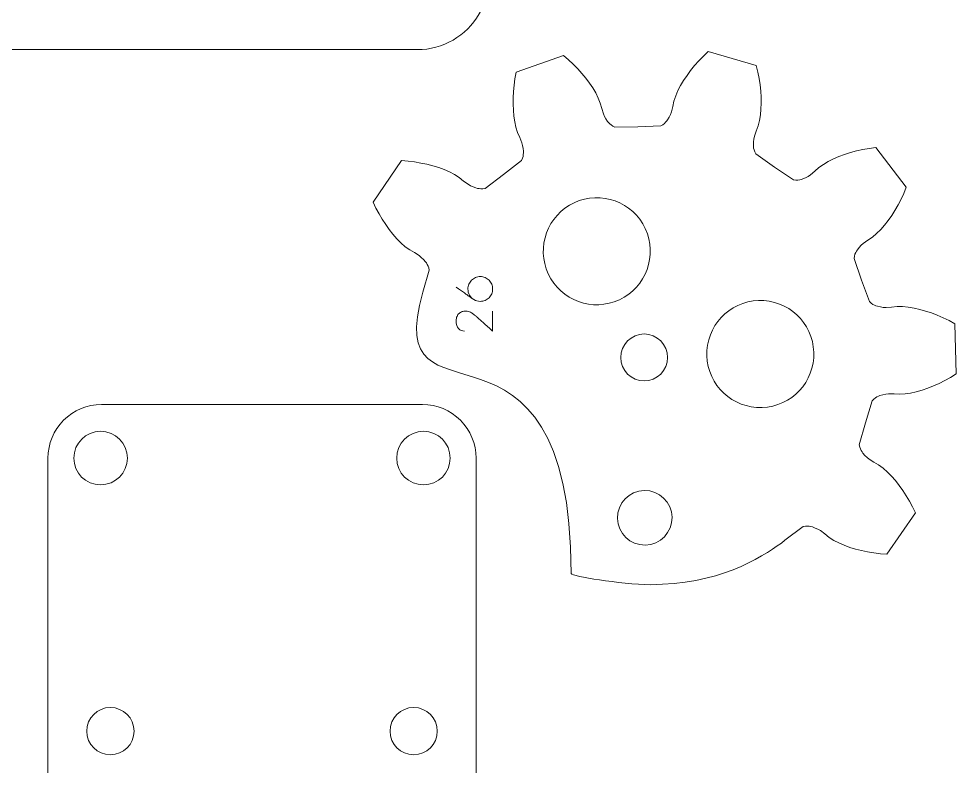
# Model space of a CAD drawing. Header units: millimetres. Extents: x 1 to 3601, y 1 to 1248.
# Drawn here: x 1198.6 to 1251.2, y 1025.7 to 1067.5 of the extents above; entities that cross this region are included whole.
import ezdxf

# ---------------------------------------------------------------- set-up
doc = ezdxf.new("R2010")
doc.units = ezdxf.units.MM
doc.layers.get('0').update_dxf_attribs({"lineweight": 5})
doc.layers.add('MARCATGE', color=1, linetype='Continuous', lineweight=5)
doc.layers.add('TALL 1', color=4, linetype='Continuous', lineweight=5)

msp = doc.modelspace()

# ---------------------------------------------------------------- linework, layer by layer
at = {"lineweight": 9}
for points, knots in [([(1140.971, 1065.812), (1140.971, 1065.812), (1220.971, 1065.812), (1220.971, 1065.812), (1220.971, 1065.812), (1222.4, 1065.812), (1223.72, 1066.575), (1224.435, 1067.812), (1224.435, 1067.812), (1225.15, 1069.05), (1225.15, 1070.575), (1224.435, 1071.812), (1224.435, 1071.812), (1223.72, 1073.05), (1222.4, 1073.812), (1220.971, 1073.812), (1220.971, 1073.812), (1220.971, 1073.812), (1140.971, 1073.812), (1140.971, 1073.812), (1140.971, 1073.812), (1138.762, 1073.812), (1136.971, 1072.021), (1136.971, 1069.812), (1136.971, 1069.812), (1136.971, 1067.603), (1138.762, 1065.812), (1140.971, 1065.812)], [0, 0, 0, 0, 0.125, 0.125, 0.125, 0.125, 0.25, 0.25, 0.25, 0.25, 0.375, 0.375, 0.375, 0.375, 0.5, 0.5, 0.5, 0.5, 0.625, 0.625, 0.625, 0.625, 0.75, 0.75, 0.75, 0.75, 1, 1, 1, 1]), ([(1233.33, 1061.488), (1233.33, 1061.488), (1232.047, 1061.466), (1232.047, 1061.466), (1232.047, 1061.466), (1232.047, 1061.466), (1231.926, 1061.527), (1231.926, 1061.527), (1231.926, 1061.527), (1231.926, 1061.527), (1231.835, 1061.591), (1231.835, 1061.591), (1231.835, 1061.591), (1231.835, 1061.591), (1231.76, 1061.658), (1231.76, 1061.658), (1231.76, 1061.658), (1231.76, 1061.658), (1231.695, 1061.725), (1231.695, 1061.725), (1231.695, 1061.725), (1231.695, 1061.725), (1231.639, 1061.794), (1231.639, 1061.794), (1231.639, 1061.794), (1231.639, 1061.794), (1231.544, 1061.934), (1231.544, 1061.934), (1231.544, 1061.934), (1231.544, 1061.934), (1231.466, 1062.076), (1231.466, 1062.076), (1231.466, 1062.076), (1231.466, 1062.076), (1231.402, 1062.221), (1231.402, 1062.221), (1231.402, 1062.221), (1231.402, 1062.221), (1231.305, 1062.515), (1231.305, 1062.515), (1231.305, 1062.515), (1231.305, 1062.515), (1231.229, 1062.812), (1231.229, 1062.812), (1231.229, 1062.812), (1231.229, 1062.812), (1231.114, 1063.103), (1231.114, 1063.103), (1231.114, 1063.103), (1231.114, 1063.103), (1230.972, 1063.388), (1230.972, 1063.388), (1230.972, 1063.388), (1230.972, 1063.388), (1230.806, 1063.668), (1230.806, 1063.668), (1230.806, 1063.668), (1230.806, 1063.668), (1230.621, 1063.944), (1230.621, 1063.944), (1230.621, 1063.944), (1230.621, 1063.944), (1230.417, 1064.214), (1230.417, 1064.214), (1230.417, 1064.214), (1230.417, 1064.214), (1230.197, 1064.48), (1230.197, 1064.48), (1230.197, 1064.48), (1230.197, 1064.48), (1229.96, 1064.741), (1229.96, 1064.741), (1229.96, 1064.741), (1229.96, 1064.741), (1229.708, 1064.995), (1229.708, 1064.995), (1229.708, 1064.995), (1229.708, 1064.995), (1229.442, 1065.244), (1229.442, 1065.244), (1229.442, 1065.244), (1229.442, 1065.244), (1229.161, 1065.487), (1229.161, 1065.487), (1229.161, 1065.487), (1229.161, 1065.487), (1226.508, 1064.543), (1226.508, 1064.543), (1226.508, 1064.543), (1226.508, 1064.543), (1226.444, 1064.178), (1226.444, 1064.178), (1226.444, 1064.178), (1226.444, 1064.178), (1226.394, 1063.816), (1226.394, 1063.816), (1226.394, 1063.816), (1226.394, 1063.816), (1226.36, 1063.46), (1226.36, 1063.46), (1226.36, 1063.46), (1226.36, 1063.46), (1226.341, 1063.108), (1226.341, 1063.108), (1226.341, 1063.108), (1226.341, 1063.108), (1226.338, 1062.763), (1226.338, 1062.763), (1226.338, 1062.763), (1226.338, 1062.763), (1226.352, 1062.425), (1226.352, 1062.425), (1226.352, 1062.425), (1226.352, 1062.425), (1226.382, 1062.094), (1226.382, 1062.094), (1226.382, 1062.094), (1226.382, 1062.094), (1226.431, 1061.772), (1226.431, 1061.772), (1226.431, 1061.772), (1226.431, 1061.772), (1226.5, 1061.461), (1226.5, 1061.461), (1226.5, 1061.461), (1226.5, 1061.461), (1226.594, 1061.163), (1226.594, 1061.163), (1226.594, 1061.163), (1226.594, 1061.163), (1226.723, 1060.884), (1226.723, 1060.884), (1226.723, 1060.884), (1226.723, 1060.884), (1226.834, 1060.595), (1226.834, 1060.595), (1226.834, 1060.595), (1226.834, 1060.595), (1226.875, 1060.443), (1226.875, 1060.443), (1226.875, 1060.443), (1226.875, 1060.443), (1226.905, 1060.283), (1226.905, 1060.283), (1226.905, 1060.283), (1226.905, 1060.283), (1226.92, 1060.115), (1226.92, 1060.115), (1226.92, 1060.115), (1226.92, 1060.115), (1226.919, 1060.026), (1226.919, 1060.026), (1226.919, 1060.026), (1226.919, 1060.026), (1226.912, 1059.933), (1226.912, 1059.933), (1226.912, 1059.933), (1226.912, 1059.933), (1226.896, 1059.834), (1226.896, 1059.834), (1226.896, 1059.834), (1226.896, 1059.834), (1226.866, 1059.726), (1226.866, 1059.726), (1226.866, 1059.726), (1226.866, 1059.726), (1226.811, 1059.602), (1226.811, 1059.602), (1226.811, 1059.602), (1226.811, 1059.602), (1225.802, 1058.809), (1225.802, 1058.809), (1225.802, 1058.809), (1225.802, 1058.809), (1224.777, 1058.037), (1224.777, 1058.037), (1224.777, 1058.037), (1224.777, 1058.037), (1224.643, 1058.015), (1224.643, 1058.015), (1224.643, 1058.015), (1224.643, 1058.015), (1224.531, 1058.014), (1224.531, 1058.014), (1224.531, 1058.014), (1224.531, 1058.014), (1224.432, 1058.024), (1224.432, 1058.024), (1224.432, 1058.024), (1224.432, 1058.024), (1224.34, 1058.04), (1224.34, 1058.04), (1224.34, 1058.04), (1224.34, 1058.04), (1224.254, 1058.063), (1224.254, 1058.063), (1224.254, 1058.063), (1224.254, 1058.063), (1224.095, 1058.12), (1224.095, 1058.12), (1224.095, 1058.12), (1224.095, 1058.12), (1223.948, 1058.19), (1223.948, 1058.19), (1223.948, 1058.19), (1223.948, 1058.19), (1223.811, 1058.269), (1223.811, 1058.269), (1223.811, 1058.269), (1223.811, 1058.269), (1223.56, 1058.45), (1223.56, 1058.45), (1223.56, 1058.45), (1223.56, 1058.45), (1223.324, 1058.646), (1223.324, 1058.646), (1223.324, 1058.646), (1223.324, 1058.646), (1223.06, 1058.813), (1223.06, 1058.813), (1223.06, 1058.813), (1223.06, 1058.813), (1222.777, 1058.96), (1222.777, 1058.96), (1222.777, 1058.96), (1222.777, 1058.96), (1222.478, 1059.089), (1222.478, 1059.089), (1222.478, 1059.089), (1222.478, 1059.089), (1222.166, 1059.203), (1222.166, 1059.203), (1222.166, 1059.203), (1222.166, 1059.203), (1221.843, 1059.303), (1221.843, 1059.303), (1221.843, 1059.303), (1221.843, 1059.303), (1221.508, 1059.388), (1221.508, 1059.388), (1221.508, 1059.388), (1221.508, 1059.388), (1221.164, 1059.46), (1221.164, 1059.46), (1221.164, 1059.46), (1221.164, 1059.46), (1220.81, 1059.518), (1220.81, 1059.518), (1220.81, 1059.518), (1220.81, 1059.518), (1220.448, 1059.563), (1220.448, 1059.563), (1220.448, 1059.563), (1220.448, 1059.563), (1220.078, 1059.594), (1220.078, 1059.594), (1220.078, 1059.594), (1220.078, 1059.594), (1218.487, 1057.271), (1218.487, 1057.271), (1218.487, 1057.271), (1218.487, 1057.271), (1218.65, 1056.937), (1218.65, 1056.937), (1218.65, 1056.937), (1218.65, 1056.937), (1218.822, 1056.616), (1218.822, 1056.616), (1218.822, 1056.616), (1218.822, 1056.616), (1219.004, 1056.307), (1219.004, 1056.307), (1219.004, 1056.307), (1219.004, 1056.307), (1219.195, 1056.012), (1219.195, 1056.012), (1219.195, 1056.012), (1219.195, 1056.012), (1219.396, 1055.731), (1219.396, 1055.731), (1219.396, 1055.731), (1219.396, 1055.731), (1219.605, 1055.465), (1219.605, 1055.465), (1219.605, 1055.465), (1219.605, 1055.465), (1219.824, 1055.215), (1219.824, 1055.215), (1219.824, 1055.215), (1219.824, 1055.215), (1220.053, 1054.984), (1220.053, 1054.984), (1220.053, 1054.984), (1220.053, 1054.984), (1220.292, 1054.772), (1220.292, 1054.772), (1220.292, 1054.772), (1220.292, 1054.772), (1220.544, 1054.587), (1220.544, 1054.587), (1220.544, 1054.587), (1220.544, 1054.587), (1220.811, 1054.437), (1220.811, 1054.437), (1220.811, 1054.437), (1220.811, 1054.437), (1221.071, 1054.269), (1221.071, 1054.269), (1221.071, 1054.269), (1221.071, 1054.269), (1221.194, 1054.17), (1221.194, 1054.17), (1221.194, 1054.17), (1221.194, 1054.17), (1221.312, 1054.058), (1221.312, 1054.058), (1221.312, 1054.058), (1221.312, 1054.058), (1221.423, 1053.93), (1221.423, 1053.93), (1221.423, 1053.93), (1221.423, 1053.93), (1221.475, 1053.858), (1221.475, 1053.858), (1221.475, 1053.858), (1221.475, 1053.858), (1221.524, 1053.779), (1221.524, 1053.779), (1221.524, 1053.779), (1221.524, 1053.779), (1221.569, 1053.689), (1221.569, 1053.689), (1221.569, 1053.689), (1221.569, 1053.689), (1221.608, 1053.585), (1221.608, 1053.585), (1221.608, 1053.585), (1221.608, 1053.585), (1221.636, 1053.452), (1221.636, 1053.452), (1221.636, 1053.452), (1221.636, 1053.452), (1221.286, 1052.217), (1221.286, 1052.217), (1221.286, 1052.217), (1218.856, 1043.809), (1229.536, 1052.866), (1229.602, 1036.464), (1229.602, 1036.464), (1229.621, 1036.286), (1232.316, 1035.887), (1234.047, 1035.819), (1234.047, 1035.819), (1234.047, 1035.819), (1234.718, 1035.855), (1234.718, 1035.855), (1234.718, 1035.855), (1238.268, 1035.998), (1240.61, 1037.562), (1241.574, 1038.318), (1241.574, 1038.318), (1241.574, 1038.318), (1242.599, 1039.091), (1242.599, 1039.091), (1242.599, 1039.091), (1242.599, 1039.091), (1242.733, 1039.112), (1242.733, 1039.112), (1242.733, 1039.112), (1242.733, 1039.112), (1242.845, 1039.114), (1242.845, 1039.114), (1242.845, 1039.114), (1242.845, 1039.114), (1242.945, 1039.104), (1242.945, 1039.104), (1242.945, 1039.104), (1242.945, 1039.104), (1243.036, 1039.087), (1243.036, 1039.087), (1243.036, 1039.087), (1243.036, 1039.087), (1243.123, 1039.065), (1243.123, 1039.065), (1243.123, 1039.065), (1243.123, 1039.065), (1243.282, 1039.007), (1243.282, 1039.007), (1243.282, 1039.007), (1243.282, 1039.007), (1243.428, 1038.938), (1243.428, 1038.938), (1243.428, 1038.938), (1243.428, 1038.938), (1243.565, 1038.859), (1243.565, 1038.859), (1243.565, 1038.859), (1243.565, 1038.859), (1243.816, 1038.678), (1243.816, 1038.678), (1243.816, 1038.678), (1243.816, 1038.678), (1244.053, 1038.482), (1244.053, 1038.482), (1244.053, 1038.482), (1244.053, 1038.482), (1244.316, 1038.314), (1244.316, 1038.314), (1244.316, 1038.314), (1244.316, 1038.314), (1244.599, 1038.168), (1244.599, 1038.168), (1244.599, 1038.168), (1244.599, 1038.168), (1244.898, 1038.038), (1244.898, 1038.038), (1244.898, 1038.038), (1244.898, 1038.038), (1245.21, 1037.924), (1245.21, 1037.924), (1245.21, 1037.924), (1245.21, 1037.924), (1245.534, 1037.825), (1245.534, 1037.825), (1245.534, 1037.825), (1245.534, 1037.825), (1245.868, 1037.74), (1245.868, 1037.74), (1245.868, 1037.74), (1245.868, 1037.74), (1246.213, 1037.668), (1246.213, 1037.668), (1246.213, 1037.668), (1246.213, 1037.668), (1246.566, 1037.61), (1246.566, 1037.61), (1246.566, 1037.61), (1246.566, 1037.61), (1246.928, 1037.565), (1246.928, 1037.565), (1246.928, 1037.565), (1246.928, 1037.565), (1247.298, 1037.534), (1247.298, 1037.534), (1247.298, 1037.534), (1247.298, 1037.534), (1248.89, 1039.856), (1248.89, 1039.856), (1248.89, 1039.856), (1248.89, 1039.856), (1248.727, 1040.19), (1248.727, 1040.19), (1248.727, 1040.19), (1248.727, 1040.19), (1248.554, 1040.512), (1248.554, 1040.512), (1248.554, 1040.512), (1248.554, 1040.512), (1248.372, 1040.82), (1248.372, 1040.82), (1248.372, 1040.82), (1248.372, 1040.82), (1248.181, 1041.116), (1248.181, 1041.116), (1248.181, 1041.116), (1248.181, 1041.116), (1247.981, 1041.397), (1247.981, 1041.397), (1247.981, 1041.397), (1247.981, 1041.397), (1247.771, 1041.663), (1247.771, 1041.663), (1247.771, 1041.663), (1247.771, 1041.663), (1247.552, 1041.912), (1247.552, 1041.912), (1247.552, 1041.912), (1247.552, 1041.912), (1247.323, 1042.144), (1247.323, 1042.144), (1247.323, 1042.144), (1247.323, 1042.144), (1247.084, 1042.355), (1247.084, 1042.355), (1247.084, 1042.355), (1247.084, 1042.355), (1246.833, 1042.54), (1246.833, 1042.54), (1246.833, 1042.54), (1246.833, 1042.54), (1246.565, 1042.69), (1246.565, 1042.69), (1246.565, 1042.69), (1246.565, 1042.69), (1246.306, 1042.859), (1246.306, 1042.859), (1246.306, 1042.859), (1246.306, 1042.859), (1246.182, 1042.958), (1246.182, 1042.958), (1246.182, 1042.958), (1246.182, 1042.958), (1246.065, 1043.07), (1246.065, 1043.07), (1246.065, 1043.07), (1246.065, 1043.07), (1245.954, 1043.197), (1245.954, 1043.197), (1245.954, 1043.197), (1245.954, 1043.197), (1245.902, 1043.269), (1245.902, 1043.269), (1245.902, 1043.269), (1245.902, 1043.269), (1245.853, 1043.349), (1245.853, 1043.349), (1245.853, 1043.349), (1245.853, 1043.349), (1245.808, 1043.438), (1245.808, 1043.438), (1245.808, 1043.438), (1245.808, 1043.438), (1245.769, 1043.543), (1245.769, 1043.543), (1245.769, 1043.543), (1245.769, 1043.543), (1245.74, 1043.676), (1245.74, 1043.676), (1245.74, 1043.676), (1245.74, 1043.676), (1246.09, 1044.91), (1246.09, 1044.91), (1246.09, 1044.91), (1246.09, 1044.91), (1246.466, 1046.138), (1246.466, 1046.138), (1246.466, 1046.138), (1246.466, 1046.138), (1246.561, 1046.234), (1246.561, 1046.234), (1246.561, 1046.234), (1246.561, 1046.234), (1246.651, 1046.301), (1246.651, 1046.301), (1246.651, 1046.301), (1246.651, 1046.301), (1246.737, 1046.352), (1246.737, 1046.352), (1246.737, 1046.352), (1246.737, 1046.352), (1246.821, 1046.392), (1246.821, 1046.392), (1246.821, 1046.392), (1246.821, 1046.392), (1246.904, 1046.424), (1246.904, 1046.424), (1246.904, 1046.424), (1246.904, 1046.424), (1247.067, 1046.471), (1247.067, 1046.471), (1247.067, 1046.471), (1247.067, 1046.471), (1247.226, 1046.501), (1247.226, 1046.501), (1247.226, 1046.501), (1247.226, 1046.501), (1247.383, 1046.518), (1247.383, 1046.518), (1247.383, 1046.518), (1247.383, 1046.518), (1247.693, 1046.519), (1247.693, 1046.519), (1247.693, 1046.519), (1247.693, 1046.519), (1247.999, 1046.5), (1247.999, 1046.5), (1247.999, 1046.5), (1247.999, 1046.5), (1248.311, 1046.519), (1248.311, 1046.519), (1248.311, 1046.519), (1248.311, 1046.519), (1248.626, 1046.567), (1248.626, 1046.567), (1248.626, 1046.567), (1248.626, 1046.567), (1248.944, 1046.638), (1248.944, 1046.638), (1248.944, 1046.638), (1248.944, 1046.638), (1249.263, 1046.729), (1249.263, 1046.729), (1249.263, 1046.729), (1249.263, 1046.729), (1249.584, 1046.839), (1249.584, 1046.839), (1249.584, 1046.839), (1249.584, 1046.839), (1249.904, 1046.966), (1249.904, 1046.966), (1249.904, 1046.966), (1249.904, 1046.966), (1250.225, 1047.11), (1250.225, 1047.11), (1250.225, 1047.11), (1250.225, 1047.11), (1250.545, 1047.271), (1250.545, 1047.271), (1250.545, 1047.271), (1250.545, 1047.271), (1250.865, 1047.448), (1250.865, 1047.448), (1250.865, 1047.448), (1250.865, 1047.448), (1251.183, 1047.64), (1251.183, 1047.64), (1251.183, 1047.64), (1251.183, 1047.64), (1251.105, 1050.455), (1251.105, 1050.455), (1251.105, 1050.455), (1251.105, 1050.455), (1250.777, 1050.629), (1250.777, 1050.629), (1250.777, 1050.629), (1250.777, 1050.629), (1250.448, 1050.787), (1250.448, 1050.787), (1250.448, 1050.787), (1250.448, 1050.787), (1250.119, 1050.93), (1250.119, 1050.93), (1250.119, 1050.93), (1250.119, 1050.93), (1249.791, 1051.057), (1249.791, 1051.057), (1249.791, 1051.057), (1249.791, 1051.057), (1249.464, 1051.166), (1249.464, 1051.166), (1249.464, 1051.166), (1249.464, 1051.166), (1249.138, 1051.258), (1249.138, 1051.258), (1249.138, 1051.258), (1249.138, 1051.258), (1248.814, 1051.331), (1248.814, 1051.331), (1248.814, 1051.331), (1248.814, 1051.331), (1248.493, 1051.385), (1248.493, 1051.385), (1248.493, 1051.385), (1248.493, 1051.385), (1248.175, 1051.415), (1248.175, 1051.415), (1248.175, 1051.415), (1248.175, 1051.415), (1247.863, 1051.417), (1247.863, 1051.417), (1247.863, 1051.417), (1247.863, 1051.417), (1247.558, 1051.381), (1247.558, 1051.381), (1247.558, 1051.381), (1247.558, 1051.381), (1247.249, 1051.365), (1247.249, 1051.365), (1247.249, 1051.365), (1247.249, 1051.365), (1247.091, 1051.373), (1247.091, 1051.373), (1247.091, 1051.373), (1247.091, 1051.373), (1246.93, 1051.394), (1246.93, 1051.394), (1246.93, 1051.394), (1246.93, 1051.394), (1246.765, 1051.432), (1246.765, 1051.432), (1246.765, 1051.432), (1246.765, 1051.432), (1246.681, 1051.459), (1246.681, 1051.459), (1246.681, 1051.459), (1246.681, 1051.459), (1246.595, 1051.495), (1246.595, 1051.495), (1246.595, 1051.495), (1246.595, 1051.495), (1246.506, 1051.541), (1246.506, 1051.541), (1246.506, 1051.541), (1246.506, 1051.541), (1246.413, 1051.603), (1246.413, 1051.603), (1246.413, 1051.603), (1246.413, 1051.603), (1246.312, 1051.693), (1246.312, 1051.693), (1246.312, 1051.693), (1246.312, 1051.693), (1245.869, 1052.898), (1245.869, 1052.898), (1245.869, 1052.898), (1245.869, 1052.898), (1245.451, 1054.111), (1245.451, 1054.111), (1245.451, 1054.111), (1245.451, 1054.111), (1245.472, 1054.245), (1245.472, 1054.245), (1245.472, 1054.245), (1245.472, 1054.245), (1245.505, 1054.352), (1245.505, 1054.352), (1245.505, 1054.352), (1245.505, 1054.352), (1245.545, 1054.444), (1245.545, 1054.444), (1245.545, 1054.444), (1245.545, 1054.444), (1245.59, 1054.526), (1245.59, 1054.526), (1245.59, 1054.526), (1245.59, 1054.526), (1245.638, 1054.601), (1245.638, 1054.601), (1245.638, 1054.601), (1245.638, 1054.601), (1245.741, 1054.735), (1245.741, 1054.735), (1245.741, 1054.735), (1245.741, 1054.735), (1245.853, 1054.852), (1245.853, 1054.852), (1245.853, 1054.852), (1245.853, 1054.852), (1245.971, 1054.958), (1245.971, 1054.958), (1245.971, 1054.958), (1245.971, 1054.958), (1246.22, 1055.141), (1246.22, 1055.141), (1246.22, 1055.141), (1246.22, 1055.141), (1246.479, 1055.305), (1246.479, 1055.305), (1246.479, 1055.305), (1246.479, 1055.305), (1246.72, 1055.504), (1246.72, 1055.504), (1246.72, 1055.504), (1246.72, 1055.504), (1246.947, 1055.728), (1246.947, 1055.728), (1246.947, 1055.728), (1246.947, 1055.728), (1247.163, 1055.973), (1247.163, 1055.973), (1247.163, 1055.973), (1247.163, 1055.973), (1247.367, 1056.234), (1247.367, 1056.234), (1247.367, 1056.234), (1247.367, 1056.234), (1247.562, 1056.511), (1247.562, 1056.511), (1247.562, 1056.511), (1247.562, 1056.511), (1247.747, 1056.803), (1247.747, 1056.803), (1247.747, 1056.803), (1247.747, 1056.803), (1247.921, 1057.108), (1247.921, 1057.108), (1247.921, 1057.108), (1247.921, 1057.108), (1248.086, 1057.426), (1248.086, 1057.426), (1248.086, 1057.426), (1248.086, 1057.426), (1248.24, 1057.757), (1248.24, 1057.757), (1248.24, 1057.757), (1248.24, 1057.757), (1248.384, 1058.099), (1248.384, 1058.099), (1248.384, 1058.099), (1248.384, 1058.099), (1246.667, 1060.33), (1246.667, 1060.33), (1246.667, 1060.33), (1246.667, 1060.33), (1246.299, 1060.279), (1246.299, 1060.279), (1246.299, 1060.279), (1246.299, 1060.279), (1245.94, 1060.214), (1245.94, 1060.214), (1245.94, 1060.214), (1245.94, 1060.214), (1245.59, 1060.136), (1245.59, 1060.136), (1245.59, 1060.136), (1245.59, 1060.136), (1245.25, 1060.046), (1245.25, 1060.046), (1245.25, 1060.046), (1245.25, 1060.046), (1244.921, 1059.942), (1244.921, 1059.942), (1244.921, 1059.942), (1244.921, 1059.942), (1244.603, 1059.825), (1244.603, 1059.825), (1244.603, 1059.825), (1244.603, 1059.825), (1244.298, 1059.694), (1244.298, 1059.694), (1244.298, 1059.694), (1244.298, 1059.694), (1244.007, 1059.548), (1244.007, 1059.548), (1244.007, 1059.548), (1244.007, 1059.548), (1243.733, 1059.386), (1243.733, 1059.386), (1243.733, 1059.386), (1243.733, 1059.386), (1243.479, 1059.204), (1243.479, 1059.204), (1243.479, 1059.204), (1243.479, 1059.204), (1243.253, 1058.995), (1243.253, 1058.995), (1243.253, 1058.995), (1243.253, 1058.995), (1243.013, 1058.801), (1243.013, 1058.801), (1243.013, 1058.801), (1243.013, 1058.801), (1242.881, 1058.714), (1242.881, 1058.714), (1242.881, 1058.714), (1242.881, 1058.714), (1242.738, 1058.637), (1242.738, 1058.637), (1242.738, 1058.637), (1242.738, 1058.637), (1242.582, 1058.571), (1242.582, 1058.571), (1242.582, 1058.571), (1242.582, 1058.571), (1242.498, 1058.543), (1242.498, 1058.543), (1242.498, 1058.543), (1242.498, 1058.543), (1242.407, 1058.521), (1242.407, 1058.521), (1242.407, 1058.521), (1242.407, 1058.521), (1242.308, 1058.506), (1242.308, 1058.506), (1242.308, 1058.506), (1242.308, 1058.506), (1242.196, 1058.501), (1242.196, 1058.501), (1242.196, 1058.501), (1242.196, 1058.501), (1242.061, 1058.516), (1242.061, 1058.516), (1242.061, 1058.516), (1242.061, 1058.516), (1240.995, 1059.23), (1240.995, 1059.23), (1240.995, 1059.23), (1240.995, 1059.23), (1239.944, 1059.966), (1239.944, 1059.966), (1239.944, 1059.966), (1239.944, 1059.966), (1239.882, 1060.087), (1239.882, 1060.087), (1239.882, 1060.087), (1239.882, 1060.087), (1239.846, 1060.193), (1239.846, 1060.193), (1239.846, 1060.193), (1239.846, 1060.193), (1239.825, 1060.291), (1239.825, 1060.291), (1239.825, 1060.291), (1239.825, 1060.291), (1239.812, 1060.383), (1239.812, 1060.383), (1239.812, 1060.383), (1239.812, 1060.383), (1239.807, 1060.472), (1239.807, 1060.472), (1239.807, 1060.472), (1239.807, 1060.472), (1239.812, 1060.641), (1239.812, 1060.641), (1239.812, 1060.641), (1239.812, 1060.641), (1239.833, 1060.802), (1239.833, 1060.802), (1239.833, 1060.802), (1239.833, 1060.802), (1239.866, 1060.956), (1239.866, 1060.956), (1239.866, 1060.956), (1239.866, 1060.956), (1239.961, 1061.251), (1239.961, 1061.251), (1239.961, 1061.251), (1239.961, 1061.251), (1240.074, 1061.536), (1240.074, 1061.536), (1240.074, 1061.536), (1240.074, 1061.536), (1240.152, 1061.839), (1240.152, 1061.839), (1240.152, 1061.839), (1240.152, 1061.839), (1240.204, 1062.154), (1240.204, 1062.154), (1240.204, 1062.154), (1240.204, 1062.154), (1240.234, 1062.478), (1240.234, 1062.478), (1240.234, 1062.478), (1240.234, 1062.478), (1240.246, 1062.809), (1240.246, 1062.809), (1240.246, 1062.809), (1240.246, 1062.809), (1240.241, 1063.148), (1240.241, 1063.148), (1240.241, 1063.148), (1240.241, 1063.148), (1240.219, 1063.493), (1240.219, 1063.493), (1240.219, 1063.493), (1240.219, 1063.493), (1240.181, 1063.842), (1240.181, 1063.842), (1240.181, 1063.842), (1240.181, 1063.842), (1240.127, 1064.197), (1240.127, 1064.197), (1240.127, 1064.197), (1240.127, 1064.197), (1240.057, 1064.555), (1240.057, 1064.555), (1240.057, 1064.555), (1240.057, 1064.555), (1239.973, 1064.916), (1239.973, 1064.916), (1239.973, 1064.916), (1239.973, 1064.916), (1237.272, 1065.712), (1237.272, 1065.712), (1237.272, 1065.712), (1237.272, 1065.712), (1237.005, 1065.454), (1237.005, 1065.454), (1237.005, 1065.454), (1237.005, 1065.454), (1236.752, 1065.19), (1236.752, 1065.19), (1236.752, 1065.19), (1236.752, 1065.19), (1236.515, 1064.922), (1236.515, 1064.922), (1236.515, 1064.922), (1236.515, 1064.922), (1236.293, 1064.649), (1236.293, 1064.649), (1236.293, 1064.649), (1236.293, 1064.649), (1236.088, 1064.371), (1236.088, 1064.371), (1236.088, 1064.371), (1236.088, 1064.371), (1235.9, 1064.09), (1235.9, 1064.09), (1235.9, 1064.09), (1235.9, 1064.09), (1235.73, 1063.804), (1235.73, 1063.804), (1235.73, 1063.804), (1235.73, 1063.804), (1235.58, 1063.516), (1235.58, 1063.516), (1235.58, 1063.516), (1235.58, 1063.516), (1235.453, 1063.223), (1235.453, 1063.223), (1235.453, 1063.223), (1235.453, 1063.223), (1235.355, 1062.926), (1235.355, 1062.926), (1235.355, 1062.926), (1235.355, 1062.926), (1235.295, 1062.625), (1235.295, 1062.625), (1235.295, 1062.625), (1235.295, 1062.625), (1235.215, 1062.327), (1235.215, 1062.327), (1235.215, 1062.327), (1235.215, 1062.327), (1235.159, 1062.179), (1235.159, 1062.179), (1235.159, 1062.179), (1235.159, 1062.179), (1235.089, 1062.032), (1235.089, 1062.032), (1235.089, 1062.032), (1235.089, 1062.032), (1235.002, 1061.887), (1235.002, 1061.887), (1235.002, 1061.887), (1235.002, 1061.887), (1234.949, 1061.815), (1234.949, 1061.815), (1234.949, 1061.815), (1234.949, 1061.815), (1234.889, 1061.744), (1234.889, 1061.744), (1234.889, 1061.744), (1234.889, 1061.744), (1234.818, 1061.674), (1234.818, 1061.674), (1234.818, 1061.674), (1234.818, 1061.674), (1234.73, 1061.604), (1234.73, 1061.604), (1234.73, 1061.604), (1234.73, 1061.604), (1234.613, 1061.537), (1234.613, 1061.537), (1234.613, 1061.537), (1234.613, 1061.537), (1233.33, 1061.488), (1233.33, 1061.488)], [0, 0, 0, 0, 0.003802, 0.003802, 0.003802, 0.003802, 0.007605, 0.007605, 0.007605, 0.007605, 0.011407, 0.011407, 0.011407, 0.011407, 0.015209, 0.015209, 0.015209, 0.015209, 0.019011, 0.019011, 0.019011, 0.019011, 0.022814, 0.022814, 0.022814, 0.022814, 0.026616, 0.026616, 0.026616, 0.026616, 0.030418, 0.030418, 0.030418, 0.030418, 0.034221, 0.034221, 0.034221, 0.034221, 0.038023, 0.038023, 0.038023, 0.038023, 0.041825, 0.041825, 0.041825, 0.041825, 0.045627, 0.045627, 0.045627, 0.045627, 0.04943, 0.04943, 0.04943, 0.04943, 0.053232, 0.053232, 0.053232, 0.053232, 0.057034, 0.057034, 0.057034, 0.057034, 0.060837, 0.060837, 0.060837, 0.060837, 0.064639, 0.064639, 0.064639, 0.064639, 0.068441, 0.068441, 0.068441, 0.068441, 0.072243, 0.072243, 0.072243, 0.072243, 0.076046, 0.076046, 0.076046, 0.076046, 0.079848, 0.079848, 0.079848, 0.079848, 0.08365, 0.08365, 0.08365, 0.08365, 0.087452, 0.087452, 0.087452, 0.087452, 0.091255, 0.091255, 0.091255, 0.091255, 0.095057, 0.095057, 0.095057, 0.095057, 0.098859, 0.098859, 0.098859, 0.098859, 0.102662, 0.102662, 0.102662, 0.102662, 0.106464, 0.106464, 0.106464, 0.106464, 0.110266, 0.110266, 0.110266, 0.110266, 0.114068, 0.114068, 0.114068, 0.114068, 0.117871, 0.117871, 0.117871, 0.117871, 0.121673, 0.121673, 0.121673, 0.121673, 0.125475, 0.125475, 0.125475, 0.125475, 0.129278, 0.129278, 0.129278, 0.129278, 0.13308, 0.13308, 0.13308, 0.13308, 0.136882, 0.136882, 0.136882, 0.136882, 0.140684, 0.140684, 0.140684, 0.140684, 0.144487, 0.144487, 0.144487, 0.144487, 0.148289, 0.148289, 0.148289, 0.148289, 0.152091, 0.152091, 0.152091, 0.152091, 0.155894, 0.155894, 0.155894, 0.155894, 0.159696, 0.159696, 0.159696, 0.159696, 0.163498, 0.163498, 0.163498, 0.163498, 0.1673, 0.1673, 0.1673, 0.1673, 0.171103, 0.171103, 0.171103, 0.171103, 0.174905, 0.174905, 0.174905, 0.174905, 0.178707, 0.178707, 0.178707, 0.178707, 0.18251, 0.18251, 0.18251, 0.18251, 0.186312, 0.186312, 0.186312, 0.186312, 0.190114, 0.190114, 0.190114, 0.190114, 0.193916, 0.193916, 0.193916, 0.193916, 0.197719, 0.197719, 0.197719, 0.197719, 0.201521, 0.201521, 0.201521, 0.201521, 0.205323, 0.205323, 0.205323, 0.205323, 0.209125, 0.209125, 0.209125, 0.209125, 0.212928, 0.212928, 0.212928, 0.212928, 0.21673, 0.21673, 0.21673, 0.21673, 0.220532, 0.220532, 0.220532, 0.220532, 0.224335, 0.224335, 0.224335, 0.224335, 0.228137, 0.228137, 0.228137, 0.228137, 0.231939, 0.231939, 0.231939, 0.231939, 0.235741, 0.235741, 0.235741, 0.235741, 0.239544, 0.239544, 0.239544, 0.239544, 0.243346, 0.243346, 0.243346, 0.243346, 0.247148, 0.247148, 0.247148, 0.247148, 0.250951, 0.250951, 0.250951, 0.250951, 0.254753, 0.254753, 0.254753, 0.254753, 0.258555, 0.258555, 0.258555, 0.258555, 0.262357, 0.262357, 0.262357, 0.262357, 0.26616, 0.26616, 0.26616, 0.26616, 0.269962, 0.269962, 0.269962, 0.269962, 0.273764, 0.273764, 0.273764, 0.273764, 0.277567, 0.277567, 0.277567, 0.277567, 0.281369, 0.281369, 0.281369, 0.281369, 0.285171, 0.285171, 0.285171, 0.285171, 0.288973, 0.288973, 0.288973, 0.288973, 0.292776, 0.292776, 0.292776, 0.292776, 0.296578, 0.296578, 0.296578, 0.296578, 0.30038, 0.30038, 0.30038, 0.30038, 0.304183, 0.304183, 0.304183, 0.304183, 0.307985, 0.307985, 0.307985, 0.307985, 0.311787, 0.311787, 0.311787, 0.311787, 0.315589, 0.315589, 0.315589, 0.315589, 0.319392, 0.319392, 0.319392, 0.319392, 0.323194, 0.323194, 0.323194, 0.323194, 0.326996, 0.326996, 0.326996, 0.326996, 0.330798, 0.330798, 0.330798, 0.330798, 0.334601, 0.334601, 0.334601, 0.334601, 0.338403, 0.338403, 0.338403, 0.338403, 0.342205, 0.342205, 0.342205, 0.342205, 0.346008, 0.346008, 0.346008, 0.346008, 0.34981, 0.34981, 0.34981, 0.34981, 0.353612, 0.353612, 0.353612, 0.353612, 0.357414, 0.357414, 0.357414, 0.357414, 0.361217, 0.361217, 0.361217, 0.361217, 0.365019, 0.365019, 0.365019, 0.365019, 0.368821, 0.368821, 0.368821, 0.368821, 0.372624, 0.372624, 0.372624, 0.372624, 0.376426, 0.376426, 0.376426, 0.376426, 0.380228, 0.380228, 0.380228, 0.380228, 0.38403, 0.38403, 0.38403, 0.38403, 0.387833, 0.387833, 0.387833, 0.387833, 0.391635, 0.391635, 0.391635, 0.391635, 0.395437, 0.395437, 0.395437, 0.395437, 0.39924, 0.39924, 0.39924, 0.39924, 0.403042, 0.403042, 0.403042, 0.403042, 0.406844, 0.406844, 0.406844, 0.406844, 0.410646, 0.410646, 0.410646, 0.410646, 0.414449, 0.414449, 0.414449, 0.414449, 0.418251, 0.418251, 0.418251, 0.418251, 0.422053, 0.422053, 0.422053, 0.422053, 0.425856, 0.425856, 0.425856, 0.425856, 0.429658, 0.429658, 0.429658, 0.429658, 0.43346, 0.43346, 0.43346, 0.43346, 0.437262, 0.437262, 0.437262, 0.437262, 0.441065, 0.441065, 0.441065, 0.441065, 0.444867, 0.444867, 0.444867, 0.444867, 0.448669, 0.448669, 0.448669, 0.448669, 0.452471, 0.452471, 0.452471, 0.452471, 0.456274, 0.456274, 0.456274, 0.456274, 0.460076, 0.460076, 0.460076, 0.460076, 0.463878, 0.463878, 0.463878, 0.463878, 0.467681, 0.467681, 0.467681, 0.467681, 0.471483, 0.471483, 0.471483, 0.471483, 0.475285, 0.475285, 0.475285, 0.475285, 0.479087, 0.479087, 0.479087, 0.479087, 0.48289, 0.48289, 0.48289, 0.48289, 0.486692, 0.486692, 0.486692, 0.486692, 0.490494, 0.490494, 0.490494, 0.490494, 0.494297, 0.494297, 0.494297, 0.494297, 0.498099, 0.498099, 0.498099, 0.498099, 0.501901, 0.501901, 0.501901, 0.501901, 0.505703, 0.505703, 0.505703, 0.505703, 0.509506, 0.509506, 0.509506, 0.509506, 0.513308, 0.513308, 0.513308, 0.513308, 0.51711, 0.51711, 0.51711, 0.51711, 0.520913, 0.520913, 0.520913, 0.520913, 0.524715, 0.524715, 0.524715, 0.524715, 0.528517, 0.528517, 0.528517, 0.528517, 0.532319, 0.532319, 0.532319, 0.532319, 0.536122, 0.536122, 0.536122, 0.536122, 0.539924, 0.539924, 0.539924, 0.539924, 0.543726, 0.543726, 0.543726, 0.543726, 0.547529, 0.547529, 0.547529, 0.547529, 0.551331, 0.551331, 0.551331, 0.551331, 0.555133, 0.555133, 0.555133, 0.555133, 0.558935, 0.558935, 0.558935, 0.558935, 0.562738, 0.562738, 0.562738, 0.562738, 0.56654, 0.56654, 0.56654, 0.56654, 0.570342, 0.570342, 0.570342, 0.570342, 0.574144, 0.574144, 0.574144, 0.574144, 0.577947, 0.577947, 0.577947, 0.577947, 0.581749, 0.581749, 0.581749, 0.581749, 0.585551, 0.585551, 0.585551, 0.585551, 0.589354, 0.589354, 0.589354, 0.589354, 0.593156, 0.593156, 0.593156, 0.593156, 0.596958, 0.596958, 0.596958, 0.596958, 0.60076, 0.60076, 0.60076, 0.60076, 0.604563, 0.604563, 0.604563, 0.604563, 0.608365, 0.608365, 0.608365, 0.608365, 0.612167, 0.612167, 0.612167, 0.612167, 0.61597, 0.61597, 0.61597, 0.61597, 0.619772, 0.619772, 0.619772, 0.619772, 0.623574, 0.623574, 0.623574, 0.623574, 0.627376, 0.627376, 0.627376, 0.627376, 0.631179, 0.631179, 0.631179, 0.631179, 0.634981, 0.634981, 0.634981, 0.634981, 0.638783, 0.638783, 0.638783, 0.638783, 0.642586, 0.642586, 0.642586, 0.642586, 0.646388, 0.646388, 0.646388, 0.646388, 0.65019, 0.65019, 0.65019, 0.65019, 0.653992, 0.653992, 0.653992, 0.653992, 0.657795, 0.657795, 0.657795, 0.657795, 0.661597, 0.661597, 0.661597, 0.661597, 0.665399, 0.665399, 0.665399, 0.665399, 0.669202, 0.669202, 0.669202, 0.669202, 0.673004, 0.673004, 0.673004, 0.673004, 0.676806, 0.676806, 0.676806, 0.676806, 0.680608, 0.680608, 0.680608, 0.680608, 0.684411, 0.684411, 0.684411, 0.684411, 0.688213, 0.688213, 0.688213, 0.688213, 0.692015, 0.692015, 0.692015, 0.692015, 0.695817, 0.695817, 0.695817, 0.695817, 0.69962, 0.69962, 0.69962, 0.69962, 0.703422, 0.703422, 0.703422, 0.703422, 0.707224, 0.707224, 0.707224, 0.707224, 0.711027, 0.711027, 0.711027, 0.711027, 0.714829, 0.714829, 0.714829, 0.714829, 0.718631, 0.718631, 0.718631, 0.718631, 0.722433, 0.722433, 0.722433, 0.722433, 0.726236, 0.726236, 0.726236, 0.726236, 0.730038, 0.730038, 0.730038, 0.730038, 0.73384, 0.73384, 0.73384, 0.73384, 0.737643, 0.737643, 0.737643, 0.737643, 0.741445, 0.741445, 0.741445, 0.741445, 0.745247, 0.745247, 0.745247, 0.745247, 0.749049, 0.749049, 0.749049, 0.749049, 0.752852, 0.752852, 0.752852, 0.752852, 0.756654, 0.756654, 0.756654, 0.756654, 0.760456, 0.760456, 0.760456, 0.760456, 0.764259, 0.764259, 0.764259, 0.764259, 0.768061, 0.768061, 0.768061, 0.768061, 0.771863, 0.771863, 0.771863, 0.771863, 0.775665, 0.775665, 0.775665, 0.775665, 0.779468, 0.779468, 0.779468, 0.779468, 0.78327, 0.78327, 0.78327, 0.78327, 0.787072, 0.787072, 0.787072, 0.787072, 0.790875, 0.790875, 0.790875, 0.790875, 0.794677, 0.794677, 0.794677, 0.794677, 0.798479, 0.798479, 0.798479, 0.798479, 0.802281, 0.802281, 0.802281, 0.802281, 0.806084, 0.806084, 0.806084, 0.806084, 0.809886, 0.809886, 0.809886, 0.809886, 0.813688, 0.813688, 0.813688, 0.813688, 0.81749, 0.81749, 0.81749, 0.81749, 0.821293, 0.821293, 0.821293, 0.821293, 0.825095, 0.825095, 0.825095, 0.825095, 0.828897, 0.828897, 0.828897, 0.828897, 0.8327, 0.8327, 0.8327, 0.8327, 0.836502, 0.836502, 0.836502, 0.836502, 0.840304, 0.840304, 0.840304, 0.840304, 0.844106, 0.844106, 0.844106, 0.844106, 0.847909, 0.847909, 0.847909, 0.847909, 0.851711, 0.851711, 0.851711, 0.851711, 0.855513, 0.855513, 0.855513, 0.855513, 0.859316, 0.859316, 0.859316, 0.859316, 0.863118, 0.863118, 0.863118, 0.863118, 0.86692, 0.86692, 0.86692, 0.86692, 0.870722, 0.870722, 0.870722, 0.870722, 0.874525, 0.874525, 0.874525, 0.874525, 0.878327, 0.878327, 0.878327, 0.878327, 0.882129, 0.882129, 0.882129, 0.882129, 0.885932, 0.885932, 0.885932, 0.885932, 0.889734, 0.889734, 0.889734, 0.889734, 0.893536, 0.893536, 0.893536, 0.893536, 0.897338, 0.897338, 0.897338, 0.897338, 0.901141, 0.901141, 0.901141, 0.901141, 0.904943, 0.904943, 0.904943, 0.904943, 0.908745, 0.908745, 0.908745, 0.908745, 0.912548, 0.912548, 0.912548, 0.912548, 0.91635, 0.91635, 0.91635, 0.91635, 0.920152, 0.920152, 0.920152, 0.920152, 0.923954, 0.923954, 0.923954, 0.923954, 0.927757, 0.927757, 0.927757, 0.927757, 0.931559, 0.931559, 0.931559, 0.931559, 0.935361, 0.935361, 0.935361, 0.935361, 0.939163, 0.939163, 0.939163, 0.939163, 0.942966, 0.942966, 0.942966, 0.942966, 0.946768, 0.946768, 0.946768, 0.946768, 0.95057, 0.95057, 0.95057, 0.95057, 0.954373, 0.954373, 0.954373, 0.954373, 0.958175, 0.958175, 0.958175, 0.958175, 0.961977, 0.961977, 0.961977, 0.961977, 0.965779, 0.965779, 0.965779, 0.965779, 0.969582, 0.969582, 0.969582, 0.969582, 0.973384, 0.973384, 0.973384, 0.973384, 0.977186, 0.977186, 0.977186, 0.977186, 0.980989, 0.980989, 0.980989, 0.980989, 0.984791, 0.984791, 0.984791, 0.984791, 0.988593, 0.988593, 0.988593, 0.988593, 0.992395, 0.992395, 0.992395, 0.992395, 1, 1, 1, 1]), ([(1224.262, 1010.243), (1224.262, 1010.243), (1225.059, 1010.365), (1225.059, 1011.726), (1225.059, 1011.726), (1225.059, 1012.84), (1224.262, 1013.066), (1224.262, 1012.897), (1224.262, 1012.897), (1224.262, 1012.897), (1224.262, 1042.926), (1224.262, 1042.926), (1224.262, 1042.926), (1224.262, 1043.722), (1223.946, 1044.485), (1223.384, 1045.047), (1223.384, 1045.047), (1222.821, 1045.61), (1222.058, 1045.926), (1221.262, 1045.926), (1221.262, 1045.926), (1221.262, 1045.926), (1203.263, 1045.926), (1203.263, 1045.926), (1203.263, 1045.926), (1202.467, 1045.926), (1201.704, 1045.61), (1201.141, 1045.047), (1201.141, 1045.047), (1200.579, 1044.485), (1200.263, 1043.722), (1200.263, 1042.926), (1200.263, 1042.926), (1200.263, 1042.926), (1200.263, 1021.759), (1200.263, 1013.647), (1200.263, 1013.647), (1200.263, 1012.999), (1199.759, 1013.579), (1199.759, 1011.726), (1199.759, 1011.726), (1199.759, 1010.614), (1200.263, 1010.534), (1200.263, 1010.534), (1200.263, 1010.534), (1200.263, 1010.534), (1200.795, 998.069), (1200.795, 998.069), (1200.795, 998.069), (1200.878, 996.476), (1202.195, 995.226), (1203.791, 995.226), (1203.791, 995.226), (1203.791, 995.226), (1221.027, 995.24), (1221.027, 995.24), (1221.027, 995.24), (1222.622, 995.24), (1223.647, 996.476), (1223.73, 998.069), (1223.73, 998.069), (1223.73, 998.069), (1224.262, 1010.243), (1224.262, 1010.243)], [0, 0, 0, 0, 0.058824, 0.058824, 0.058824, 0.058824, 0.117647, 0.117647, 0.117647, 0.117647, 0.176471, 0.176471, 0.176471, 0.176471, 0.235294, 0.235294, 0.235294, 0.235294, 0.294118, 0.294118, 0.294118, 0.294118, 0.352941, 0.352941, 0.352941, 0.352941, 0.411765, 0.411765, 0.411765, 0.411765, 0.470588, 0.470588, 0.470588, 0.470588, 0.529412, 0.529412, 0.529412, 0.529412, 0.588235, 0.588235, 0.588235, 0.588235, 0.647059, 0.647059, 0.647059, 0.647059, 0.705882, 0.705882, 0.705882, 0.705882, 0.764706, 0.764706, 0.764706, 0.764706, 0.823529, 0.823529, 0.823529, 0.823529, 0.882353, 0.882353, 0.882353, 0.882353, 1, 1, 1, 1])]:
    msp.add_open_spline(points, degree=3, knots=knots, dxfattribs=at)
at = {"layer": 'MARCATGE', "lineweight": 9}
for points, knots in [([(1223.15, 1052.507), (1223.317, 1052.387), (1223.47, 1052.278), (1223.607, 1052.18), (1223.607, 1052.18), (1223.665, 1052.138), (1223.724, 1052.097), (1223.782, 1052.056), (1223.782, 1052.056), (1223.84, 1052.014), (1223.894, 1051.976), (1223.943, 1051.941), (1223.943, 1051.941), (1223.992, 1051.906), (1224.034, 1051.877), (1224.068, 1051.852), (1224.068, 1051.852), (1224.103, 1051.828), (1224.127, 1051.812), (1224.14, 1051.804), (1224.14, 1051.804), (1224.251, 1051.74), (1224.371, 1051.708), (1224.499, 1051.708), (1224.499, 1051.708), (1224.595, 1051.708), (1224.685, 1051.727), (1224.768, 1051.763), (1224.768, 1051.763), (1224.852, 1051.8), (1224.925, 1051.85), (1224.988, 1051.912), (1224.988, 1051.912), (1225.051, 1051.974), (1225.101, 1052.047), (1225.138, 1052.13), (1225.138, 1052.13), (1225.175, 1052.214), (1225.193, 1052.304), (1225.193, 1052.4), (1225.193, 1052.4), (1225.193, 1052.496), (1225.175, 1052.586), (1225.138, 1052.671), (1225.138, 1052.671), (1225.101, 1052.755), (1225.051, 1052.829), (1224.988, 1052.892), (1224.988, 1052.892), (1224.925, 1052.955), (1224.852, 1053.005), (1224.768, 1053.042), (1224.768, 1053.042), (1224.685, 1053.079), (1224.595, 1053.097), (1224.499, 1053.097), (1224.499, 1053.097), (1224.403, 1053.097), (1224.313, 1053.079), (1224.229, 1053.042), (1224.229, 1053.042), (1224.146, 1053.005), (1224.072, 1052.955), (1224.009, 1052.892), (1224.009, 1052.892), (1223.946, 1052.829), (1223.896, 1052.755), (1223.86, 1052.671), (1223.86, 1052.671), (1223.823, 1052.586), (1223.805, 1052.496), (1223.805, 1052.4), (1223.805, 1052.4), (1223.805, 1052.276), (1223.836, 1052.16), (1223.898, 1052.054), (1223.898, 1052.054), (1223.96, 1051.948), (1224.041, 1051.865), (1224.14, 1051.804), (1224.14, 1051.804), (1224.041, 1051.865), (1223.96, 1051.948), (1223.898, 1052.054), (1223.898, 1052.054), (1223.836, 1052.16), (1223.805, 1052.276), (1223.805, 1052.4), (1223.805, 1052.4), (1223.805, 1052.496), (1223.823, 1052.586), (1223.86, 1052.671), (1223.86, 1052.671), (1223.896, 1052.755), (1223.946, 1052.829), (1224.009, 1052.892), (1224.009, 1052.892), (1224.072, 1052.955), (1224.146, 1053.005), (1224.229, 1053.042), (1224.229, 1053.042), (1224.313, 1053.079), (1224.403, 1053.097), (1224.499, 1053.097), (1224.499, 1053.097), (1224.595, 1053.097), (1224.685, 1053.079), (1224.768, 1053.042), (1224.768, 1053.042), (1224.852, 1053.005), (1224.925, 1052.955), (1224.988, 1052.892), (1224.988, 1052.892), (1225.051, 1052.829), (1225.101, 1052.755), (1225.138, 1052.671), (1225.138, 1052.671), (1225.175, 1052.586), (1225.193, 1052.496), (1225.193, 1052.4), (1225.193, 1052.4), (1225.193, 1052.304), (1225.175, 1052.214), (1225.138, 1052.13), (1225.138, 1052.13), (1225.101, 1052.047), (1225.051, 1051.974), (1224.988, 1051.912), (1224.988, 1051.912), (1224.925, 1051.85), (1224.852, 1051.8), (1224.768, 1051.763), (1224.768, 1051.763), (1224.685, 1051.727), (1224.595, 1051.708), (1224.499, 1051.708), (1224.499, 1051.708), (1224.371, 1051.708), (1224.251, 1051.74), (1224.14, 1051.804), (1224.14, 1051.804), (1224.127, 1051.812), (1224.103, 1051.828), (1224.068, 1051.852), (1224.068, 1051.852), (1224.034, 1051.877), (1223.992, 1051.906), (1223.943, 1051.941), (1223.943, 1051.941), (1223.894, 1051.976), (1223.84, 1052.014), (1223.782, 1052.056), (1223.782, 1052.056), (1223.724, 1052.097), (1223.665, 1052.138), (1223.607, 1052.18), (1223.607, 1052.18), (1223.47, 1052.278), (1223.317, 1052.387), (1223.15, 1052.507)], [0, 0, 0, 0, 0.02439, 0.02439, 0.02439, 0.02439, 0.04878, 0.04878, 0.04878, 0.04878, 0.073171, 0.073171, 0.073171, 0.073171, 0.097561, 0.097561, 0.097561, 0.097561, 0.121951, 0.121951, 0.121951, 0.121951, 0.146341, 0.146341, 0.146341, 0.146341, 0.170732, 0.170732, 0.170732, 0.170732, 0.195122, 0.195122, 0.195122, 0.195122, 0.219512, 0.219512, 0.219512, 0.219512, 0.243902, 0.243902, 0.243902, 0.243902, 0.268293, 0.268293, 0.268293, 0.268293, 0.292683, 0.292683, 0.292683, 0.292683, 0.317073, 0.317073, 0.317073, 0.317073, 0.341463, 0.341463, 0.341463, 0.341463, 0.365854, 0.365854, 0.365854, 0.365854, 0.390244, 0.390244, 0.390244, 0.390244, 0.414634, 0.414634, 0.414634, 0.414634, 0.439024, 0.439024, 0.439024, 0.439024, 0.463415, 0.463415, 0.463415, 0.463415, 0.487805, 0.487805, 0.487805, 0.487805, 0.512195, 0.512195, 0.512195, 0.512195, 0.536585, 0.536585, 0.536585, 0.536585, 0.560976, 0.560976, 0.560976, 0.560976, 0.585366, 0.585366, 0.585366, 0.585366, 0.609756, 0.609756, 0.609756, 0.609756, 0.634146, 0.634146, 0.634146, 0.634146, 0.658537, 0.658537, 0.658537, 0.658537, 0.682927, 0.682927, 0.682927, 0.682927, 0.707317, 0.707317, 0.707317, 0.707317, 0.731707, 0.731707, 0.731707, 0.731707, 0.756098, 0.756098, 0.756098, 0.756098, 0.780488, 0.780488, 0.780488, 0.780488, 0.804878, 0.804878, 0.804878, 0.804878, 0.829268, 0.829268, 0.829268, 0.829268, 0.853659, 0.853659, 0.853659, 0.853659, 0.878049, 0.878049, 0.878049, 0.878049, 0.902439, 0.902439, 0.902439, 0.902439, 0.926829, 0.926829, 0.926829, 0.926829, 0.95122, 0.95122, 0.95122, 0.95122, 1, 1, 1, 1]), ([(1225.193, 1050.038), (1225.005, 1050.207), (1224.835, 1050.36), (1224.682, 1050.498), (1224.682, 1050.498), (1224.618, 1050.556), (1224.554, 1050.614), (1224.49, 1050.671), (1224.49, 1050.671), (1224.426, 1050.729), (1224.368, 1050.78), (1224.315, 1050.827), (1224.315, 1050.827), (1224.263, 1050.873), (1224.218, 1050.911), (1224.181, 1050.942), (1224.181, 1050.942), (1224.145, 1050.973), (1224.122, 1050.992), (1224.112, 1050.997), (1224.112, 1050.997), (1224.093, 1051.009), (1224.071, 1051.024), (1224.046, 1051.042), (1224.046, 1051.042), (1224.02, 1051.061), (1223.99, 1051.08), (1223.956, 1051.097), (1223.956, 1051.097), (1223.921, 1051.115), (1223.88, 1051.131), (1223.833, 1051.144), (1223.833, 1051.144), (1223.786, 1051.157), (1223.731, 1051.164), (1223.669, 1051.164), (1223.669, 1051.164), (1223.607, 1051.164), (1223.545, 1051.153), (1223.483, 1051.133), (1223.483, 1051.133), (1223.421, 1051.112), (1223.365, 1051.08), (1223.315, 1051.037), (1223.315, 1051.037), (1223.265, 1050.994), (1223.225, 1050.938), (1223.194, 1050.869), (1223.194, 1050.869), (1223.162, 1050.8), (1223.147, 1050.717), (1223.147, 1050.619), (1223.147, 1050.619), (1223.149, 1050.422), (1223.192, 1050.276), (1223.277, 1050.183), (1223.277, 1050.183), (1223.361, 1050.09), (1223.473, 1050.043), (1223.613, 1050.043), (1223.613, 1050.043), (1223.473, 1050.043), (1223.361, 1050.09), (1223.277, 1050.183), (1223.277, 1050.183), (1223.192, 1050.276), (1223.149, 1050.422), (1223.147, 1050.619), (1223.147, 1050.619), (1223.147, 1050.717), (1223.162, 1050.8), (1223.194, 1050.869), (1223.194, 1050.869), (1223.225, 1050.938), (1223.265, 1050.994), (1223.315, 1051.037), (1223.315, 1051.037), (1223.365, 1051.08), (1223.421, 1051.112), (1223.483, 1051.133), (1223.483, 1051.133), (1223.545, 1051.153), (1223.607, 1051.164), (1223.669, 1051.164), (1223.669, 1051.164), (1223.731, 1051.164), (1223.786, 1051.157), (1223.833, 1051.144), (1223.833, 1051.144), (1223.88, 1051.131), (1223.921, 1051.115), (1223.956, 1051.097), (1223.956, 1051.097), (1223.99, 1051.08), (1224.02, 1051.061), (1224.046, 1051.042), (1224.046, 1051.042), (1224.071, 1051.024), (1224.093, 1051.009), (1224.112, 1050.997), (1224.112, 1050.997), (1224.122, 1050.992), (1224.145, 1050.973), (1224.181, 1050.942), (1224.181, 1050.942), (1224.218, 1050.911), (1224.263, 1050.873), (1224.315, 1050.827), (1224.315, 1050.827), (1224.368, 1050.78), (1224.426, 1050.729), (1224.49, 1050.671), (1224.49, 1050.671), (1224.554, 1050.614), (1224.618, 1050.556), (1224.682, 1050.498), (1224.682, 1050.498), (1224.835, 1050.36), (1225.005, 1050.207), (1225.193, 1050.038), (1225.193, 1050.038), (1225.193, 1050.038), (1225.193, 1051.15), (1225.193, 1051.15), (1225.193, 1051.15), (1225.193, 1051.15), (1225.193, 1050.038), (1225.193, 1050.038)], [0, 0, 0, 0, 0.030303, 0.030303, 0.030303, 0.030303, 0.060606, 0.060606, 0.060606, 0.060606, 0.090909, 0.090909, 0.090909, 0.090909, 0.121212, 0.121212, 0.121212, 0.121212, 0.151515, 0.151515, 0.151515, 0.151515, 0.181818, 0.181818, 0.181818, 0.181818, 0.212121, 0.212121, 0.212121, 0.212121, 0.242424, 0.242424, 0.242424, 0.242424, 0.272727, 0.272727, 0.272727, 0.272727, 0.30303, 0.30303, 0.30303, 0.30303, 0.333333, 0.333333, 0.333333, 0.333333, 0.363636, 0.363636, 0.363636, 0.363636, 0.393939, 0.393939, 0.393939, 0.393939, 0.424242, 0.424242, 0.424242, 0.424242, 0.454545, 0.454545, 0.454545, 0.454545, 0.484848, 0.484848, 0.484848, 0.484848, 0.515152, 0.515152, 0.515152, 0.515152, 0.545455, 0.545455, 0.545455, 0.545455, 0.575758, 0.575758, 0.575758, 0.575758, 0.606061, 0.606061, 0.606061, 0.606061, 0.636364, 0.636364, 0.636364, 0.636364, 0.666667, 0.666667, 0.666667, 0.666667, 0.69697, 0.69697, 0.69697, 0.69697, 0.727273, 0.727273, 0.727273, 0.727273, 0.757576, 0.757576, 0.757576, 0.757576, 0.787879, 0.787879, 0.787879, 0.787879, 0.818182, 0.818182, 0.818182, 0.818182, 0.848485, 0.848485, 0.848485, 0.848485, 0.878788, 0.878788, 0.878788, 0.878788, 0.909091, 0.909091, 0.909091, 0.909091, 0.939394, 0.939394, 0.939394, 0.939394, 1, 1, 1, 1])]:
    msp.add_open_spline(points, degree=3, knots=knots, dxfattribs=at)
at = {"layer": 'TALL 1', "lineweight": 9}
for points in [[(1229.763, 1057.235), (1231.265, 1057.935), (1233.049, 1057.285), (1233.749, 1055.784), (1233.749, 1055.784), (1234.449, 1054.283), (1233.8, 1052.498), (1232.298, 1051.798), (1232.298, 1051.798), (1230.797, 1051.098), (1229.013, 1051.748), (1228.313, 1053.249), (1228.313, 1053.249), (1227.613, 1054.75), (1228.262, 1056.535), (1229.763, 1057.235)], [(1243.196, 1048.858), (1243.252, 1047.202), (1241.955, 1045.815), (1240.299, 1045.759), (1240.299, 1045.759), (1238.643, 1045.703), (1237.255, 1047), (1237.2, 1048.656), (1237.2, 1048.656), (1237.144, 1050.312), (1238.441, 1051.699), (1240.097, 1051.755), (1240.097, 1051.755), (1241.753, 1051.811), (1243.14, 1050.514), (1243.196, 1048.858)], [(1233.688, 1047.248), (1234.415, 1047.248), (1235.004, 1047.837), (1235.004, 1048.564), (1235.004, 1048.564), (1235.004, 1049.29), (1234.415, 1049.88), (1233.688, 1049.88), (1233.688, 1049.88), (1232.962, 1049.88), (1232.372, 1049.29), (1232.372, 1048.564), (1232.372, 1048.564), (1232.372, 1047.837), (1232.962, 1047.248), (1233.688, 1047.248)], [(1203.213, 1041.426), (1204.041, 1041.426), (1204.713, 1042.098), (1204.713, 1042.926), (1204.713, 1042.926), (1204.713, 1043.755), (1204.041, 1044.426), (1203.213, 1044.426), (1203.213, 1044.426), (1202.384, 1044.426), (1201.713, 1043.755), (1201.712, 1042.926), (1201.712, 1042.926), (1201.712, 1042.098), (1202.384, 1041.426), (1203.213, 1041.426)], [(1221.312, 1041.426), (1222.141, 1041.426), (1222.812, 1042.098), (1222.812, 1042.926), (1222.812, 1042.926), (1222.812, 1043.755), (1222.141, 1044.426), (1221.313, 1044.426), (1221.313, 1044.426), (1220.484, 1044.426), (1219.813, 1043.755), (1219.813, 1042.926), (1219.813, 1042.926), (1219.813, 1042.098), (1220.484, 1041.426), (1221.312, 1041.426)], [(1232.189, 1039.55), (1232.172, 1040.394), (1232.844, 1041.093), (1233.688, 1041.11), (1233.688, 1041.11), (1234.533, 1041.127), (1235.232, 1040.455), (1235.248, 1039.611), (1235.248, 1039.611), (1235.265, 1038.766), (1234.594, 1038.067), (1233.749, 1038.05), (1233.749, 1038.05), (1232.904, 1038.034), (1232.206, 1038.705), (1232.189, 1039.55)], [(1203.763, 1026.301), (1204.494, 1026.301), (1205.088, 1026.894), (1205.088, 1027.626), (1205.088, 1027.626), (1205.088, 1028.358), (1204.494, 1028.951), (1203.763, 1028.951), (1203.763, 1028.951), (1203.031, 1028.951), (1202.438, 1028.358), (1202.438, 1027.626), (1202.438, 1027.626), (1202.438, 1026.894), (1203.031, 1026.301), (1203.763, 1026.301)], [(1220.763, 1026.301), (1221.494, 1026.301), (1222.088, 1026.894), (1222.088, 1027.626), (1222.088, 1027.626), (1222.088, 1028.358), (1221.494, 1028.951), (1220.763, 1028.951), (1220.763, 1028.951), (1220.031, 1028.951), (1219.438, 1028.358), (1219.438, 1027.626), (1219.438, 1027.626), (1219.438, 1026.894), (1220.031, 1026.301), (1220.763, 1026.301)]]:
    msp.add_open_spline(points, degree=3, knots=[0, 0, 0, 0, 0.2, 0.2, 0.2, 0.2, 0.4, 0.4, 0.4, 0.4, 0.6, 0.6, 0.6, 0.6, 1, 1, 1, 1], dxfattribs=at)

doc.saveas('drawing.dxf')
